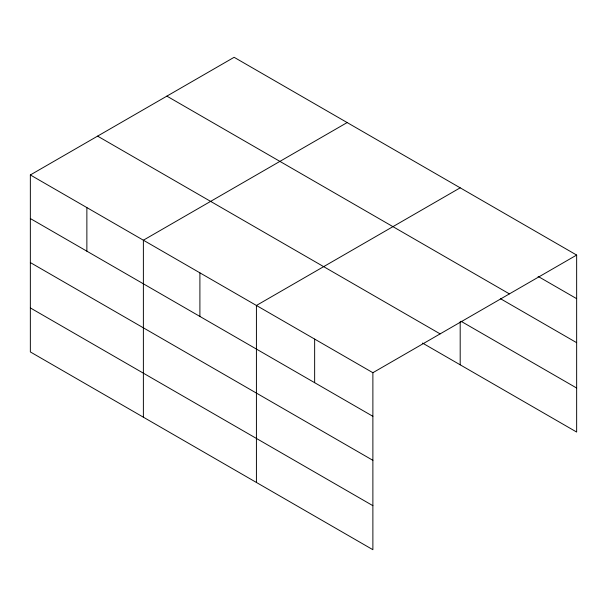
<?xml version="1.0" encoding="UTF-8"?>
<svg xmlns="http://www.w3.org/2000/svg" width="607" height="607" viewBox="0 0 607 607"><rect width="100%" height="100%" fill="white"/><g stroke="black" fill="none" stroke-linecap="round" stroke-linejoin="round"><path stroke-width="0.91" d="M372.88 460.326L372.88 372.706L30.35 174.953L30.35 351.939L372.88 549.699L372.88 460.326L30.35 262.573M422.51 343.061L576.65 432.047L576.65 255.061L234.12 57.301L30.35 174.953M347.158 122.561L143.381 240.205L143.381 417.199M460.189 187.821L256.42 305.465L256.42 482.459M372.88 372.706L576.65 255.061M538.106 276.413L576.65 298.667M166.879 96.126L509.402 293.887M500.38 298.644L576.65 342.682M461.009 321.27L576.65 388.032M97.598 136.127L440.121 333.88M30.35 218.55L372.88 416.311M30.35 307.924L372.88 505.677M460.189 321.733L460.189 364.815M314.646 339.085L314.646 382.691M199.9 272.839L199.9 316.444M86.869 207.579L86.869 251.184"/></g></svg>
